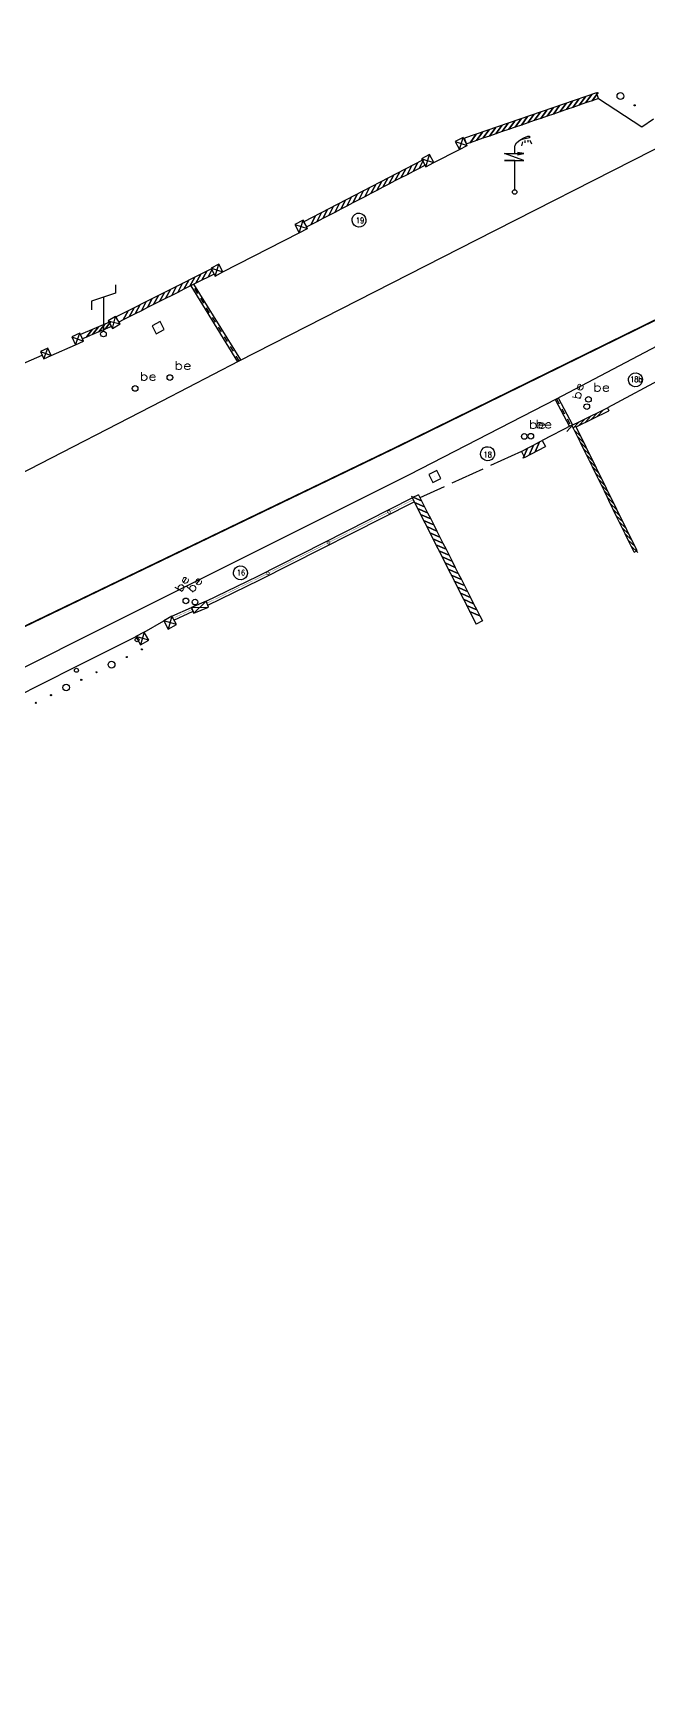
# Model space of a CAD drawing. Extents: x 329973 to 330360, y 136304 to 136475.
# Drawn here: x 330140.4 to 330162.1, y 136341.1 to 136399.3 of the extents above; entities that cross this region are included whole.
import ezdxf
from ezdxf.enums import TextEntityAlignment as Align

# ---------------------------------------------------------------- set-up
doc = ezdxf.new("R2010")
doc.units = 0
for name, color, linetype in [('A-RESEAU-EAU', 5, 'Continuous'), ('TOP$BATI', 7, 'Continuous'), ('TOP$EAU', 7, 'Continuous'), ('TOP$GAZ', 7, 'Continuous'), ('TOP$MUR-CLOT', 7, 'Continuous'), ('TOP$PARCELLE', 7, 'Continuous'), ('TOP$PLUVIAL', 7, 'Continuous'), ('TOP$PTT-FT', 7, 'Continuous'), ('TOP$RECL', 7, 'Continuous'), ('TOP$TOPO', 7, 'Continuous'), ('TOP$TXTNO', 7, 'Continuous'), ('TOP$VANNE', 7, 'Continuous'), ('TOP$VEGETAUX', 7, 'Continuous'), ('TOP$VOIRIE', 7, 'Continuous')]:
    doc.layers.add(name, color=color, linetype=linetype)
doc.styles.add('NC1', font='SIMPLEX', dxfattribs={"width": 0.7, "height": 0.2})
doc.styles.get("Standard").update_dxf_attribs({"font": 'SIMPLEX'})

# ---------------------------------------------------------------- blocks, each defined once
blk = doc.blocks.new('1S075')
at = {"color": 0}
blk.add_circle((0, 0), 0.1, dxfattribs=at)
at = {"color": 0, "width": 1.354839}
blk.add_text('be', height=0.3, dxfattribs=at).set_placement((0.16, 0.28), (0.76, 0.28), align=Align.FIT)
blk = doc.blocks.new('1S059')
at = {"color": 0}
for p, q in [((0.16, 0.16), (-0.16, 0.16)), ((-0.16, 0.16), (-0.16, -0.16)), ((0, 0), (0, 0)), ((0.16, -0.16), (0.16, 0.16)), ((-0.16, -0.16), (0.16, -0.16))]:
    blk.add_line(p, q, dxfattribs=at)
blk = doc.blocks.new('1S041')
at = {"color": 0}
for p, q in [((0, 1.3), (-0.42, 1.16)), ((0.42, 1.44), (0, 1.3)), ((0, 1.3), (0, 0.1)), ((0.42, 1.74), (0.42, 1.44)), ((-0.42, 1.16), (-0.42, 0.86))]:
    blk.add_line(p, q, dxfattribs=at)
blk.add_circle((0, 0), 0.1, dxfattribs=at)
blk = doc.blocks.new('1S060')
at = {"color": 0}
for p, q in [((0.06, 1.74), (0.14, 1.8)), ((0.14, 1.8), (0.22, 1.86)), ((0.26, 1.86), (0.2, 1.84)), ((0.22, 1.86), (0.32, 1.92)), ((0.28, 1.78), (0.24, 1.64)), ((0.52, 1.92), (0.26, 1.86)), ((0.32, 1.92), (0.46, 1.98)), ((0.36, 1.82), (0.36, 1.74)), ((0.46, 1.98), (0.5, 1.98)), ((0.46, 1.84), (0.46, 1.76)), ((0.5, 1.98), (0.52, 1.98)), ((0.52, 1.98), (0.52, 1.96)), ((0.52, 1.96), (0.52, 1.94)), ((0.52, 1.94), (0.52, 1.92)), ((0.54, 1.84), (0.6, 1.7)), ((0.32, 1.12), (-0.36, 1.36)), ((-0.36, 1.36), (0.32, 1.36)), ((0, 1.6), (0.02, 1.66)), ((0, 1.36), (0, 1.6)), ((0.02, 1.66), (0.06, 1.74)), ((0.32, 1.36), (0.1, 1.4)), ((0.1, 1.32), (0.32, 1.36)), ((0, 1.12), (-0.36, 1.12)), ((-0.36, 1.12), (0.32, 1.12)), ((0, 0.08), (0, 1.12))]:
    blk.add_line(p, q, dxfattribs=at)
blk.add_circle((0, 0), 0.08, dxfattribs=at)
blk = doc.blocks.new('2S072')
at = {"color": 0}
for p, q in [((1, 1), (0, 1)), ((0, 1), (0, 0)), ((0, 0), (1, 1)), ((1, 1), (0, 1)), ((0, 1), (1, 0)), ((0, 0), (1, 0)), ((1, 0), (1, 1))]:
    blk.add_line(p, q, dxfattribs=at)
blk = doc.blocks.new('2S049')
at = {"color": 0}
for p, q in [((1, 0.4), (0, 0.4)), ((0, 0.4), (0, 0)), ((0, 0), (1, 0.4)), ((1, 0), (0, 0.4)), ((0, 0), (1, 0)), ((1, 0), (1, 0.4)), ((1, 0.4), (1, 0))]:
    blk.add_line(p, q, dxfattribs=at)

msp = doc.modelspace()

# ---------------------------------------------------------------- linework, layer by layer
at = {"layer": 'A-RESEAU-EAU', "const_width": 0.06, "elevation": 7.846}
msp.add_lwpolyline([(330265.103, 136440.484), (330251.703, 136435.154), (330243.943, 136431.416), (330237.216, 136427.922), (330223.157, 136420.285), (330216.451, 136416.849), (330195.207, 136405.972), (330186.28, 136401.237), (330175.385, 136395.776), (330162.704, 136389.283), (330153.247, 136384.635), (330134.165, 136375.436), (330120.239, 136369.213), (330109.023, 136364.983), (330098.768, 136361.74), (330079.583, 136354.627), (330069.078, 136351.149), (330040.901, 136341.155)], dxfattribs=at)
at = {"layer": 'TOP$MUR-CLOT', "color": 0}
for points, elevation in [([(330160.361, 136397.183), (330155.696, 136395.581)], 5.1), ([(330160.429, 136396.984), (330160.202, 136396.906), (330160.418, 136397.202), (330160.202, 136396.906), (330159.975, 136396.828), (330160.191, 136397.124), (330159.975, 136396.828), (330159.748, 136396.75), (330159.964, 136397.046), (330159.748, 136396.75), (330159.521, 136396.672), (330159.737, 136396.968), (330159.521, 136396.672), (330159.294, 136396.594), (330159.51, 136396.89), (330159.294, 136396.594), (330159.067, 136396.516), (330159.283, 136396.812), (330159.067, 136396.516), (330158.84, 136396.438), (330159.056, 136396.734), (330158.84, 136396.438), (330158.613, 136396.36), (330158.829, 136396.656), (330158.613, 136396.36), (330158.386, 136396.282), (330158.602, 136396.579), (330158.386, 136396.282), (330158.159, 136396.205), (330158.375, 136396.501), (330158.159, 136396.205), (330157.932, 136396.127), (330158.148, 136396.423), (330157.932, 136396.127), (330157.705, 136396.049), (330157.921, 136396.345), (330157.705, 136396.049), (330157.478, 136395.971), (330157.694, 136396.267), (330157.478, 136395.971), (330157.251, 136395.893), (330157.467, 136396.189), (330157.251, 136395.893), (330157.024, 136395.815), (330157.24, 136396.111), (330157.024, 136395.815), (330156.797, 136395.737), (330157.013, 136396.033), (330156.797, 136395.737), (330156.57, 136395.659), (330156.786, 136395.955), (330156.57, 136395.659), (330156.343, 136395.581), (330156.559, 136395.877), (330156.343, 136395.581), (330156.116, 136395.503), (330156.332, 136395.799), (330156.116, 136395.503), (330155.889, 136395.425), (330156.105, 136395.721), (330155.889, 136395.425), (330155.764, 136395.382)], 5.1), ([(330160.429, 136396.984), (330160.361, 136397.183)], 5.1), ([(330155.764, 136395.382), (330155.696, 136395.581)], 5.147), ([(330154.202, 136394.81), (330150.016, 136392.63)], 5.164), ([(330154.299, 136394.624), (330154.086, 136394.513), (330154.255, 136394.838), (330154.086, 136394.513), (330153.873, 136394.402), (330154.042, 136394.727), (330153.873, 136394.402), (330153.66, 136394.291), (330153.829, 136394.616), (330153.66, 136394.291), (330153.447, 136394.181), (330153.616, 136394.505), (330153.447, 136394.181), (330153.234, 136394.07), (330153.404, 136394.395), (330153.234, 136394.07), (330153.022, 136393.959), (330153.191, 136394.284), (330153.022, 136393.959), (330152.809, 136393.848), (330152.978, 136394.173), (330152.809, 136393.848), (330152.596, 136393.737), (330152.765, 136394.062), (330152.596, 136393.737), (330152.383, 136393.626), (330152.552, 136393.951), (330152.383, 136393.626), (330152.17, 136393.515), (330152.339, 136393.84), (330152.17, 136393.515), (330151.957, 136393.405), (330152.126, 136393.729), (330151.957, 136393.405), (330151.744, 136393.294), (330151.914, 136393.619), (330151.744, 136393.294), (330151.532, 136393.183), (330151.701, 136393.508), (330151.532, 136393.183), (330151.319, 136393.072), (330151.488, 136393.397), (330151.319, 136393.072), (330151.106, 136392.961), (330151.275, 136393.286), (330151.106, 136392.961), (330150.893, 136392.85), (330151.062, 136393.175), (330150.893, 136392.85), (330150.68, 136392.739), (330150.849, 136393.064), (330150.68, 136392.739), (330150.467, 136392.629), (330150.636, 136392.953), (330150.467, 136392.629), (330150.254, 136392.518), (330150.423, 136392.843), (330150.254, 136392.518), (330150.113, 136392.444)], 5.164), ([(330154.299, 136394.624), (330154.202, 136394.81)], 5.164), ([(330150.113, 136392.444), (330150.016, 136392.63)], 5.147), ([(330146.746, 136390.967), (330143.378, 136389.269)], 5.137), ([(330146.84, 136390.78), (330146.626, 136390.671), (330146.799, 136390.994), (330146.626, 136390.671), (330146.412, 136390.563), (330146.585, 136390.886), (330146.412, 136390.563), (330146.197, 136390.455), (330146.371, 136390.778), (330146.197, 136390.455), (330145.983, 136390.347), (330146.156, 136390.67), (330145.983, 136390.347), (330145.769, 136390.239), (330145.942, 136390.562), (330145.769, 136390.239), (330145.554, 136390.131), (330145.728, 136390.454), (330145.554, 136390.131), (330145.34, 136390.023), (330145.513, 136390.346), (330145.34, 136390.023), (330145.126, 136389.915), (330145.299, 136390.238), (330145.126, 136389.915), (330144.911, 136389.807), (330145.085, 136390.13), (330144.911, 136389.807), (330144.697, 136389.699), (330144.87, 136390.022), (330144.697, 136389.699), (330144.483, 136389.591), (330144.656, 136389.914), (330144.483, 136389.591), (330144.269, 136389.483), (330144.442, 136389.806), (330144.269, 136389.483), (330144.054, 136389.375), (330144.228, 136389.698), (330144.054, 136389.375), (330143.84, 136389.267), (330144.013, 136389.589), (330143.84, 136389.267), (330143.626, 136389.159), (330143.799, 136389.481), (330143.626, 136389.159), (330143.473, 136389.082)], 5.137), ([(330146.84, 136390.78), (330146.746, 136390.967)], 5.137), ([(330143.14, 136389.079), (330142.122, 136388.638)], 5.206), ([(330143.208, 136388.923), (330142.987, 136388.828), (330143.195, 136389.103), (330142.987, 136388.828), (330142.767, 136388.732), (330142.975, 136389.008), (330142.767, 136388.732), (330142.547, 136388.637), (330142.755, 136388.912), (330142.547, 136388.637), (330142.327, 136388.542), (330142.534, 136388.817), (330142.327, 136388.542), (330142.19, 136388.482)], 5.206), ([(330143.208, 136388.923), (330143.14, 136389.079)], 5.206), ([(330143.473, 136389.082), (330143.378, 136389.269)], 5.206), ([(330142.19, 136388.482), (330142.122, 136388.638)], 5.21), ([(330161.693, 136380.94), (330161.587, 136381.155), (330161.818, 136380.934), (330161.587, 136381.155), (330161.481, 136381.371), (330161.712, 136381.15), (330161.481, 136381.371), (330161.376, 136381.586), (330161.606, 136381.365), (330161.376, 136381.586), (330161.27, 136381.802), (330161.501, 136381.581), (330161.27, 136381.802), (330161.164, 136382.017), (330161.395, 136381.796), (330161.164, 136382.017), (330161.059, 136382.233), (330161.289, 136382.012), (330161.059, 136382.233), (330160.953, 136382.448), (330161.184, 136382.227), (330160.953, 136382.448), (330160.847, 136382.664), (330161.078, 136382.443), (330160.847, 136382.664), (330160.742, 136382.879), (330160.972, 136382.658), (330160.742, 136382.879), (330160.636, 136383.095), (330160.867, 136382.874), (330160.636, 136383.095), (330160.53, 136383.31), (330160.761, 136383.089), (330160.53, 136383.31), (330160.424, 136383.526), (330160.655, 136383.305), (330160.424, 136383.526), (330160.319, 136383.741), (330160.55, 136383.52), (330160.319, 136383.741), (330160.213, 136383.957), (330160.444, 136383.736), (330160.213, 136383.957), (330160.107, 136384.172), (330160.338, 136383.951), (330160.107, 136384.172), (330160.002, 136384.388), (330160.233, 136384.167), (330160.002, 136384.388), (330159.896, 136384.603), (330160.127, 136384.382), (330159.896, 136384.603), (330159.79, 136384.818), (330160.021, 136384.598), (330159.79, 136384.818), (330159.685, 136385.034), (330159.916, 136384.813), (330159.685, 136385.034), (330159.579, 136385.249), (330159.81, 136385.029), (330159.579, 136385.249), (330159.491, 136385.429), (330159.527, 136385.447), (330159.306, 136385.216), (330159.527, 136385.447), (330159.742, 136385.552), (330159.521, 136385.321), (330159.742, 136385.552), (330159.958, 136385.658), (330159.737, 136385.427), (330159.958, 136385.658), (330160.173, 136385.764), (330159.952, 136385.533), (330160.173, 136385.764), (330160.389, 136385.869), (330160.168, 136385.638), (330160.389, 136385.869), (330160.604, 136385.975), (330160.383, 136385.744), (330160.604, 136385.975), (330160.745, 136386.044)], 5.153), ([(330160.745, 136386.044), (330160.793, 136385.945)], 4.951), ([(330161.791, 136380.988), (330159.638, 136385.379), (330160.793, 136385.945)], 5.153), ([(330157.703, 136384.506), (330157.916, 136384.617), (330157.761, 136384.267), (330157.916, 136384.617), (330158.128, 136384.729), (330157.973, 136384.378), (330158.128, 136384.729), (330158.341, 136384.84), (330158.186, 136384.49), (330158.341, 136384.84), (330158.441, 136384.893)], 5.049), ([(330158.441, 136384.893), (330158.552, 136384.681)], 5.023), ([(330157.703, 136384.506), (330157.814, 136384.294)], 5.049), ([(330157.814, 136384.294), (330158.552, 136384.681)], 5.049), ([(330146.554, 136379.206), (330148.386, 136380.099), (330153.84, 136382.862)], 5.044), ([(330146.62, 136379.071), (330148.453, 136379.965), (330153.908, 136382.728)], 5.044), ([(330154.063, 136382.975), (330154.171, 136382.761), (330153.813, 136382.916), (330154.171, 136382.761), (330154.28, 136382.547), (330153.921, 136382.701), (330154.28, 136382.547), (330154.388, 136382.333), (330154.03, 136382.487), (330154.388, 136382.333), (330154.497, 136382.119), (330154.138, 136382.273), (330154.497, 136382.119), (330154.605, 136381.905), (330154.247, 136382.059), (330154.605, 136381.905), (330154.714, 136381.69), (330154.355, 136381.845), (330154.714, 136381.69), (330154.822, 136381.476), (330154.464, 136381.631), (330154.822, 136381.476), (330154.931, 136381.262), (330154.572, 136381.417), (330154.931, 136381.262), (330155.039, 136381.048), (330154.681, 136381.203), (330155.039, 136381.048), (330155.148, 136380.834), (330154.789, 136380.989), (330155.148, 136380.834), (330155.256, 136380.62), (330154.897, 136380.775), (330155.256, 136380.62), (330155.365, 136380.406), (330155.006, 136380.561), (330155.365, 136380.406), (330155.473, 136380.192), (330155.114, 136380.346), (330155.473, 136380.192), (330155.581, 136379.978), (330155.223, 136380.132), (330155.581, 136379.978), (330155.69, 136379.764), (330155.331, 136379.918), (330155.69, 136379.764), (330155.798, 136379.549), (330155.44, 136379.704), (330155.798, 136379.549), (330155.907, 136379.335), (330155.548, 136379.49), (330155.907, 136379.335), (330156.015, 136379.121), (330155.657, 136379.276), (330156.015, 136379.121), (330156.124, 136378.907), (330155.765, 136379.062), (330156.124, 136378.907), (330156.232, 136378.693), (330155.874, 136378.848), (330156.232, 136378.693), (330156.323, 136378.515)], 5.023), ([(330154.063, 136382.975), (330153.84, 136382.862)], 5.023), ([(330153.84, 136382.862), (330156.1, 136378.402)], 5.023), ([(330161.693, 136380.94), (330161.791, 136380.988)], 5.153), ([(330145.351, 136378.674), (330146.037, 136378.989)], 5.083), ([(330145.414, 136378.538), (330146.1, 136378.853)], 5.083), ([(330156.323, 136378.515), (330156.1, 136378.402)], 5.023)]:
    msp.add_lwpolyline(points, dxfattribs=dict(at, elevation=elevation))
at = {"layer": 'TOP$MUR-CLOT', "color": 1, "const_width": 0.00937}
for points, elevation in [([(330146.587, 136379.139), (330148.419, 136380.032), (330148.743, 136380.196), (330150.884, 136381.28), (330153.025, 136382.365), (330153.874, 136382.795)], 5.044), ([(330153.84, 136382.862), (330153.908, 136382.728)], 5.025), ([(330146.554, 136379.206), (330146.62, 136379.071)], 5.044), ([(330145.351, 136378.674), (330145.414, 136378.538)], 5.083), ([(330145.382, 136378.606), (330146.068, 136378.921)], 5.083), ([(330146.037, 136378.989), (330146.1, 136378.853)], 5.056)]:
    msp.add_lwpolyline(points, dxfattribs=dict(at, elevation=elevation))
at = {"layer": 'TOP$MUR-CLOT', "color": 1, "const_width": 0.02}
for points, elevation in [([(330152.975, 136382.365, 1), (330153.075, 136382.365, 1)], 5.033), ([(330150.834, 136381.28, 1), (330150.934, 136381.28, 1)], 5.054), ([(330148.693, 136380.196, 1), (330148.793, 136380.196, 1)], 5.074)]:
    msp.add_lwpolyline(points, format="xyb", close=True, dxfattribs=dict(at, elevation=elevation))
at = {"layer": 'TOP$PARCELLE'}
for points, elevation in [([(330154.609, 136394.721), (330155.51, 136395.179)], 5.164), ([(330147.152, 136390.856), (330149.85, 136392.238)], 5.14), ([(330137.844, 136386.64), (330140.762, 136387.911)], 5.2), ([(330141.08, 136387.893), (330141.945, 136388.277)], 5.203), ([(330164.442, 136387.978), (330162.851, 136387.176), (330160.745, 136386.044)], 5.009), ([(330159.491, 136385.429), (330158.441, 136384.893)], 5.153), ([(330144.369, 136378.119), (330145.057, 136378.517)], 4.993)]:
    msp.add_lwpolyline(points, dxfattribs=dict(at, elevation=elevation))
at = {"layer": 'TOP$PLUVIAL', "color": 0}
for points, elevation in [([(330147.679, 136387.679), (330146.026, 136390.363)], 4.96), ([(330147.781, 136387.741), (330146.128, 136390.426)], 4.96), ([(330158.893, 136386.34), (330159.401, 136385.393)], 4.846), ([(330158.999, 136386.396), (330159.507, 136385.449)], 4.846)]:
    msp.add_lwpolyline(points, dxfattribs=dict(at, elevation=elevation))
at = {"layer": 'TOP$PLUVIAL', "color": 4}
for points, elevation in [([(330146.262, 136390.094), (330146.157, 136390.265)], 5.131), ([(330146.472, 136389.754), (330146.367, 136389.924)], 5.107), ([(330146.681, 136389.413), (330146.577, 136389.583)], 5.082), ([(330146.891, 136389.072), (330146.786, 136389.243)], 5.058), ([(330147.101, 136388.732), (330146.996, 136388.902)], 5.033), ([(330147.311, 136388.391), (330147.206, 136388.562)], 5.009), ([(330147.52, 136388.051), (330147.415, 136388.221)], 4.984), ([(330147.73, 136387.71), (330147.625, 136387.88)], 4.96), ([(330158.946, 136386.368), (330159.041, 136386.192)], 4.846), ([(330159.135, 136386.016), (330159.23, 136385.839)], 4.887), ([(330159.324, 136385.663), (330159.419, 136385.487)], 4.927)]:
    msp.add_lwpolyline(points, dxfattribs=dict(at, elevation=elevation))
at = {"layer": 'TOP$TOPO'}
for points in [[(330151.721, 136392.749), (330151.757, 136392.827), (330151.817, 136392.889), (330151.895, 136392.927), (330151.981, 136392.935), (330152.064, 136392.914), (330152.135, 136392.866), (330152.186, 136392.796), (330152.209, 136392.712), (330152.203, 136392.626), (330152.167, 136392.548), (330152.107, 136392.486), (330152.03, 136392.449), (330151.944, 136392.44), (330151.86, 136392.461), (330151.789, 136392.51), (330151.739, 136392.58), (330151.715, 136392.663), (330151.721, 136392.749)], [(330161.495, 136387.097), (330161.531, 136387.176), (330161.591, 136387.238), (330161.669, 136387.275), (330161.755, 136387.284), (330161.838, 136387.262), (330161.909, 136387.214), (330161.96, 136387.144), (330161.983, 136387.061), (330161.977, 136386.975), (330161.941, 136386.896), (330161.881, 136386.834), (330161.803, 136386.797), (330161.718, 136386.788), (330161.634, 136386.81), (330161.563, 136386.858), (330161.512, 136386.928), (330161.489, 136387.011), (330161.495, 136387.097)], [(330156.269, 136384.487), (330156.305, 136384.566), (330156.365, 136384.628), (330156.443, 136384.665), (330156.529, 136384.674), (330156.612, 136384.652), (330156.684, 136384.604), (330156.734, 136384.534), (330156.757, 136384.451), (330156.751, 136384.365), (330156.716, 136384.286), (330156.655, 136384.224), (330156.578, 136384.187), (330156.492, 136384.178), (330156.408, 136384.2), (330156.337, 136384.248), (330156.287, 136384.318), (330156.263, 136384.401), (330156.269, 136384.487)], [(330148.013, 136380.275), (330148.019, 136380.189), (330147.996, 136380.106), (330147.946, 136380.036), (330147.874, 136379.987), (330147.791, 136379.966), (330147.705, 136379.974), (330147.627, 136380.012), (330147.567, 136380.073), (330147.531, 136380.152), (330147.525, 136380.238), (330147.548, 136380.321), (330147.598, 136380.391), (330147.67, 136380.44), (330147.753, 136380.461), (330147.839, 136380.453), (330147.917, 136380.415), (330147.977, 136380.354), (330148.013, 136380.275)]]:
    msp.add_lwpolyline(points, dxfattribs=at)
at = {"layer": 'TOP$VEGETAUX', "color": 3}
for centre, radius in [((330161.205, 136397.074, 5.09), 0.12), ((330161.707, 136396.746, 5.079), 0.02), ((330144.288, 136377.505, 5.071), 0.02), ((330142.68, 136376.696, 5.071), 0.02), ((330143.216, 136376.965, 5.071), 0.12), ((330143.752, 136377.235, 5.071), 0.02), ((330141.609, 136376.156, 5.071), 0.12), ((330142.144, 136376.426, 5.071), 0.02), ((330140.537, 136375.617, 5.07), 0.02), ((330141.073, 136375.887, 5.07), 0.02)]:
    msp.add_circle(centre, radius, dxfattribs=at)
at = {"layer": 'TOP$VOIRIE'}
for points, elevation in [([(330044.651, 136346.585), (330051.118, 136348.626), (330052.96, 136349.217), (330058.76, 136351.201), (330065.165, 136353.488), (330075.548, 136357.137), (330084.781, 136360.41), (330094.548, 136363.868), (330103.287, 136367.212), (330112.975, 136370.965), (330115.385, 136371.917), (330125.988, 136376.673), (330129.316, 136378.267), (330134.091, 136380.709), (330139.927, 136383.679), (330145.006, 136386.291), (330147.73, 136387.71), (330156.122, 136391.985), (330168.541, 136398.313)], 7.315), ([(330160.429, 136396.984), (330161.963, 136395.982), (330162.378, 136396.271)], 5.1), ([(330054.735, 136344.467), (330062.3, 136347.291), (330066.887, 136349.001), (330070.87, 136350.466), (330077.205, 136352.826), (330084.441, 136355.567), (330089.004, 136357.031), (330096.153, 136359.301), (330098.3, 136360.006), (330104.774, 136362.323), (330115.303, 136366.149), (330122.636, 136368.868), (330126.447, 136370.437), (330127.979, 136371.108), (330134.413, 136374.091), (330137.292, 136375.458), (330145.477, 136379.554), (330153.744, 136383.684), (330158.946, 136386.368), (330163.625, 136388.829), (330171.42, 136392.857), (330175.158, 136394.811)], 6.95), ([(330157.703, 136384.506), (330156.611, 136384.007)], 5.049), ([(330156.339, 136383.883), (330155.247, 136383.384)], 5.039), ([(330154.974, 136383.259), (330154.117, 136382.868)], 5.029), ([(330137.632, 136374.715), (330139.776, 136375.794), (330141.92, 136376.873), (330144.064, 136377.951), (330144.077, 136377.958)], 5.07)]:
    msp.add_lwpolyline(points, dxfattribs=dict(at, elevation=elevation))
for centre in [(330144.118, 136377.844, 5.071), (330141.974, 136376.765, 5.071)]:
    msp.add_circle(centre, 0.07, dxfattribs=at)

# ---------------------------------------------------------------- block references
at = {"layer": 'TOP$BATI'}
for p, xscale, yscale, zscale, rotation in [((330155.51, 136395.179, 5.147), 0.31941195970397, 0.31941195970397, 0.027, 28.00917670654286), ((330154.327, 136394.571, 5.164), 0.31941195970397, 0.31941195970397, 0.027, 28.00917670654286), ((330149.85, 136392.238, 5.147), 0.328770436646516, 0.328770436646516, 0.008, 27.73419050146802), ((330146.878, 136390.709, 5.137), 0.310942116777237, 0.310942116777237, 0.003, 28.21339568362979), ((330143.249, 136388.854, 5.206), 0.309040450446087, 0.309040450446087, 0.005000000000001, 30.96375653299888), ((330141.945, 136388.277, 5.21), 0.309079277839069, 0.309079277839069, 0.023, 25.48725483259607), ((330140.818, 136387.78, 5.203), 0.285329633926082, 0.285329633926082, 0.003, 23.3304259480374), ((330145.351, 136378.674, 5.083), 0.333294164414842, 0.333294164414842, 0.089, 208.1028235526549), ((330144.369, 136378.119, 4.993), 0.333444148257129, 0.333444148257129, 0.077999999999999, 208.8710178928253)]:
    msp.add_blockref('2S072', p, dxfattribs=dict(at, xscale=xscale, yscale=yscale, zscale=zscale, rotation=rotation))
at = {"layer": 'TOP$EAU'}
for p in [(330144.049, 136386.733, 5.098), (330145.277, 136387.119, 5.105), (330160.075, 136386.348, 4.949), (330157.806, 136385.035, 5.01), (330158.035, 136385.044, 5.017)]:
    msp.add_blockref('1S075', p, dxfattribs=at)
for p, rotation in [((330160.015, 136386.09, 4.972), 76.90810693622355), ((330145.842, 136379.221, 5.061), 59.61193138757568), ((330146.166, 136379.178, 5.067), 48.53255419396611)]:
    msp.add_blockref('1S075', p, dxfattribs=dict(at, rotation=rotation))
at = {"layer": 'TOP$GAZ', "xscale": 0.5606942125562869, "yscale": 0.5606942125562869, "zscale": 0.012, "rotation": 202.7692156556186}
msp.add_blockref('2S049', (330146.554, 136379.206, 5.044), dxfattribs=at)
at = {"layer": 'TOP$PTT-FT'}
msp.add_blockref('1S041', (330142.929, 136388.658, 5.201), dxfattribs=at)
at = {"layer": 'TOP$RECL'}
msp.add_blockref('1S060', (330157.466, 136393.679, 5.124), dxfattribs=at)
at = {"layer": 'TOP$VANNE'}
for p, rotation in [((330144.864, 136388.882, 5.145), 297.5161388263564), ((330154.644, 136383.619, 4.996), 26.2141891035567)]:
    msp.add_blockref('1S059', p, dxfattribs=dict(at, rotation=rotation))

# ---------------------------------------------------------------- texts
at = {"layer": 'TOP$TXTNO', "style": 'NC1', "width": 0.7}
for s, p in [('19', (330152.002, 136392.573, -999)), ('18b', (330161.764, 136386.954, -999)), ('18', (330156.513, 136384.292, -999)), ('16', (330147.79, 136380.119, -999))]:
    msp.add_text(s, height=0.2, dxfattribs=at).set_placement(p, align=Align.CENTER)

doc.saveas('drawing.dxf')
